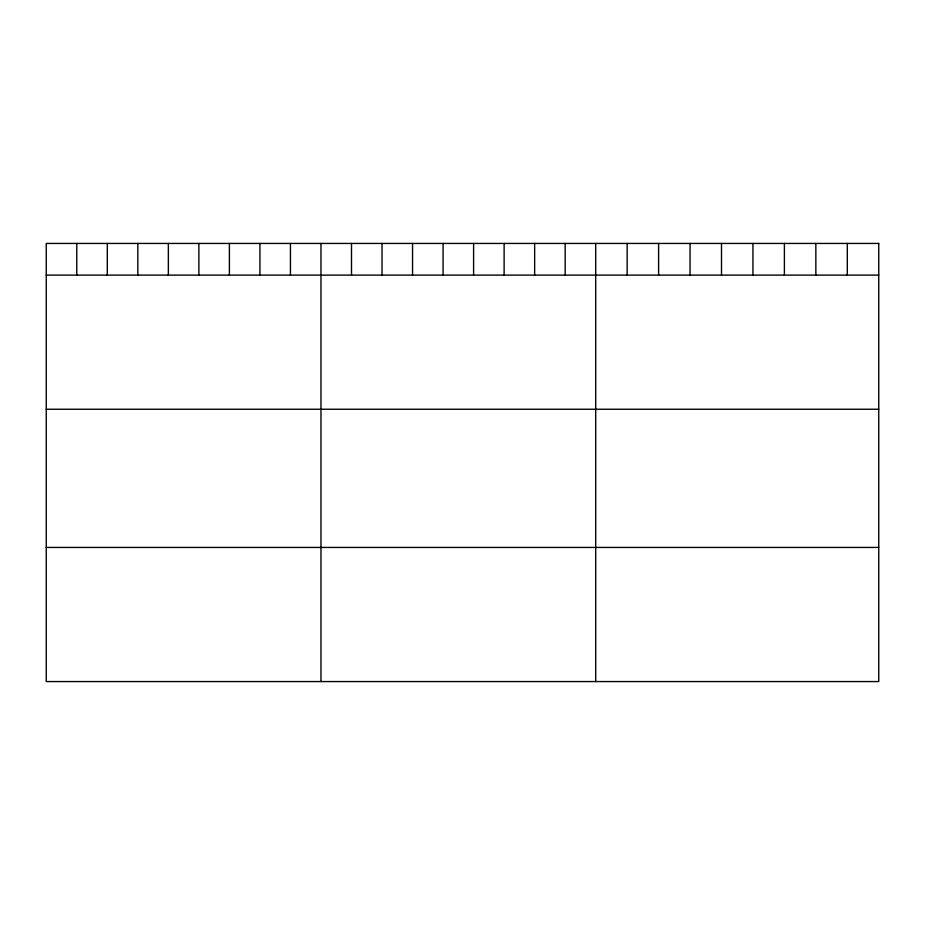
<?xml version="1.0" encoding="UTF-8"?>
<svg xmlns="http://www.w3.org/2000/svg" width="925" height="925" viewBox="0 0 925 925"><rect width="100%" height="100%" fill="white"/><g stroke="black" fill="none" stroke-linecap="round" stroke-linejoin="round"><path stroke-width="1.39" d="M46.25 275.107L878.75 275.107M46.25 409.243L878.75 409.243M46.25 547.438L878.75 547.438M847.3 243.437L847.3 275.107M815.85 243.437L815.85 275.107M784.4 243.437L784.4 275.107M752.95 243.437L752.95 275.107M721.5 243.437L721.5 275.107M690.05 243.437L690.05 275.107M658.6 243.437L658.6 275.107M627.15 243.437L627.15 275.107M595.7 243.437L595.7 681.563M565.175 243.437L565.175 275.107M534.65 243.437L534.65 275.107M504.125 243.437L504.125 275.107M473.6 243.437L473.6 275.107M443.075 243.437L443.075 275.107M412.55 243.437L412.55 275.107M382.025 243.437L382.025 275.107M351.5 243.437L351.5 275.107M320.975 243.437L320.975 681.563M290.45 243.437L290.45 275.107M259.925 243.437L259.925 275.107M229.4 243.437L229.4 275.107M198.875 243.437L198.875 275.107M168.35 243.437L168.35 275.107M137.825 243.437L137.825 275.107M107.3 243.437L107.3 275.107M76.775 243.437L76.775 275.107M878.75 243.437L46.25 243.437L46.25 681.563L878.75 681.563L878.75 243.437"/></g></svg>
